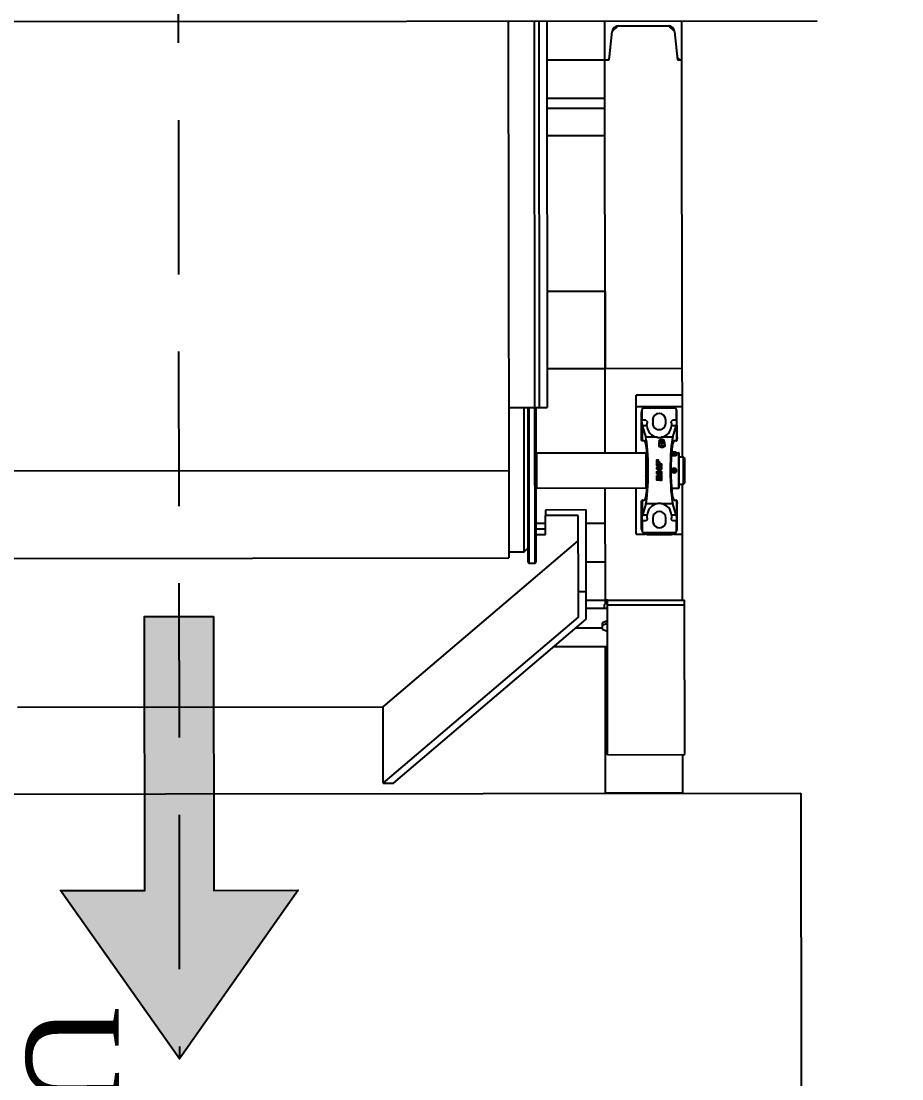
# Model space of a CAD drawing. Header units: feet. Extents: x -99009 to 3252343, y -11094690 to 9035152.
# Drawn here: x 2515382 to 2516523, y -1999809 to -1998439 of the extents above; entities that cross this region are included whole.
import ezdxf

# ---------------------------------------------------------------- set-up
doc = ezdxf.new("R2010")
doc.units = ezdxf.units.FT
doc.linetypes.add('DASHED2', pattern=[0.375, 0.25, -0.125])
for name, color, linetype in [('1', 1, 'Continuous'), ('JOB', 4, 'Continuous'), ('K-LINE', 7, 'Continuous')]:
    doc.layers.add(name, color=color, linetype=linetype)
doc.styles.add('DUTCH801', font='dutchi.ttf')

# ---------------------------------------------------------------- blocks, each defined once
blk = doc.blocks.new('furnace')
at = {"layer": 'K-LINE'}
h = blk.add_hatch(dxfattribs=at)
h.set_pattern_fill('ANGLE', color=1, scale=0.2, angle=0.3)
h.set_pattern_definition([(0.3, (-264472.5213, 32104.8309), (-0.0073146415, 1.3969808503), [1.016, -0.381]), (90.3, (-264472.5213, 32104.8309), (-1.3969808503, -0.0073146415), [1.016, -0.381])])
h.paths.add_polyline_path([(128725.9, 49405.5), (128725.9, 49296.3), (128600.7, 49296.3), (128600.7, 49206.9), (128725.9, 49206.9), (128725.9, 49097.7), (128944.2, 49251.6)])
h.paths.add_polyline_path([(128488.2, 49296.3), (128371, 49296.3), (128371, 49206.9), (128488.2, 49206.9)])
h.paths.add_polyline_path([(128600.7, 49296.3), (128488.2, 49296.3), (128488.2, 49206.9), (128600.7, 49206.9)])
at = {"layer": 'K-LINE', "color": 7, "linetype": 'Continuous', "lineweight": 25}
for p, q in [((127600.7, 50079.2), (127600.7, 48479.2)), ((127650.7, 49904.2), (127600.7, 49904.2)), ((127650.7, 49898.5), (127650.7, 49904.2)), ((128050.7, 49904.2), (127650.7, 49904.2)), ((127650.7, 49902.6), (127650.7, 49904.2)), ((128085.2, 49904.2), (128050.7, 49904.2)), ((128050.7, 49904.2), (128050.7, 49804.2)), ((128100.2, 49904.2), (128085.2, 49904.2)), ((128085.2, 49904.2), (128085.2, 49844.2)), ((128165.2, 49904.2), (128100.2, 49904.2)), ((128100.2, 49904.2), (128100.2, 49844.2)), ((128159.6, 49896.4), (128159.6, 49899.1)), ((128159.6, 49899.1), (128189.8, 49899.1)), ((128166.2, 49906.7), (128165.2, 49905.7)), ((128165.2, 49905.7), (128165.2, 49899.6)), ((128165.4, 49905.7), (128165.2, 49905.7)), ((128200.2, 49905.7), (128165.4, 49905.7)), ((128166.2, 49906.7), (128166.4, 49906.7)), ((128166.4, 49906.7), (128199.2, 49906.7)), ((128189.6, 49899.6), (128205.2, 49899.6)), ((128189.8, 49899.1), (128205.7, 49899.1)), ((128200.2, 49905.7), (128199.2, 49906.7)), ((128200.2, 49899.6), (128200.2, 49905.7)), ((128265.2, 49904.2), (128200.2, 49904.2)), ((128205.7, 49890.1), (128205.7, 49899.1)), ((128350.7, 49904.2), (128265.2, 49904.2)), ((128265.2, 49892.9), (128265.2, 49904.2)), ((128350.7, 49806.7), (128350.7, 49906.7)), ((128356.7, 49906.7), (128350.7, 49906.7)), ((128356.7, 49806.7), (128356.7, 49906.7)), ((128550.7, 49906.7), (128356.7, 49906.7)), ((128550.7, 49806.7), (128550.7, 49906.7)), ((128600.7, 49904.2), (128550.7, 49904.2)), ((128600.7, 49904.2), (128600.7, 49804.2)), ((127613.8, 49894.6), (127606.6, 49886.7)), ((127606.6, 49821.7), (127606.6, 49886.7)), ((127613.8, 49894.6), (127650.7, 49898.5)), ((127613.8, 49894.6), (127646.7, 49898.1)), ((128101.9, 49895.3), (128101.9, 49853.1)), ((128117.3, 49896.5), (128103.9, 49896.5)), ((128139.8, 49897.2), (128106.9, 49897.2)), ((128117.3, 49896.5), (128117.3, 49891.4)), ((128118.4, 49890.5), (128117.3, 49891.4)), ((128123.1, 49896.5), (128144.1, 49896.5)), ((128139.6, 49891.7), (128124.8, 49896.2)), ((128124.8, 49896.2), (128124.8, 49890.1)), ((128139.6, 49891.7), (128139.6, 49876.8)), ((128139.8, 49897.2), (128143.6, 49897.1)), ((128144.1, 49896.2), (128144.1, 49893.3)), ((128144.1, 49893.3), (128144.1, 49893.3)), ((128159.7, 49895.1), (128159.3, 49893.6)), ((128159.3, 49893.6), (128159.7, 49892.1)), ((128159.3, 49893.6), (128161, 49893.6)), ((128159.6, 49890.1), (128159.6, 49890.8)), ((128160.5, 49895.1), (128159.7, 49895.1)), ((128159.7, 49892.1), (128160.5, 49892.1)), ((128162.3, 49896.6), (128160.1, 49896.6)), ((128160.1, 49890.6), (128162.3, 49890.6)), ((128161, 49893.6), (128160.5, 49895.1)), ((128160.5, 49892.1), (128161, 49893.6)), ((128161.5, 49893.6), (128163.9, 49893.6)), ((128181.8, 49895.1), (128180.9, 49893.6)), ((128180.9, 49893.6), (128181.8, 49892.1)), ((128183.5, 49895.1), (128181.8, 49895.1)), ((128181.8, 49892.1), (128183.5, 49892.1)), ((128184.4, 49893.6), (128183.5, 49895.1)), ((128183.5, 49892.1), (128184.4, 49893.6)), ((128221.2, 49896.5), (128242.2, 49896.5)), ((128221.2, 49893.3), (128221.2, 49896.2)), ((128221.2, 49893.3), (128221.2, 49893.3)), ((128221.8, 49897.1), (128225.5, 49897.2)), ((128258.4, 49897.2), (128225.5, 49897.2)), ((128240.5, 49896.2), (128225.7, 49891.7)), ((128225.7, 49891.7), (128225.7, 49876.8)), ((128240.5, 49896.2), (128240.5, 49890.1)), ((128248, 49891.4), (128246.9, 49890.5)), ((128248, 49896.5), (128248, 49891.4)), ((128261.4, 49896.5), (128248, 49896.5)), ((128263.4, 49895.3), (128263.4, 49853.1)), ((128265.9, 49889.7), (128265.9, 49858.7)), ((128121.2, 49882.7), (128117.2, 49882.7)), ((128117.2, 49882.7), (128117.2, 49882.7)), ((128121.2, 49882.7), (128117.2, 49882.7)), ((128121.2, 49882.7), (128121.2, 49882.7)), ((128139.6, 49871.6), (128139.6, 49856.7)), ((128143, 49879.8), (128142.6, 49879.2)), ((128142.6, 49875.8), (128143, 49875.2)), ((128143.1, 49877.5), (128143.2, 49877.5)), ((128144, 49874.4), (128143.8, 49874.4)), ((128143.9, 49878.4), (128144.2, 49878.3)), ((128144.2, 49876.7), (128143.9, 49876.6)), ((128145.5, 49877.5), (128147, 49877.5)), ((128145.8, 49874.5), (128146.3, 49873.5)), ((128146.3, 49881.5), (128145.9, 49880.6)), ((128149.6, 49881.5), (128151.7, 49881.5)), ((128149.6, 49873.5), (128151.7, 49873.5)), ((128151.1, 49877.4), (128151.2, 49877.5)), ((128151.2, 49877.5), (128153.4, 49877.5)), ((128151.7, 49881.5), (128152.9, 49878.7)), ((128153.4, 49877.5), (128151.7, 49873.5)), ((128152.9, 49878.7), (128153.4, 49877.5)), ((128168.9, 49871.3), (128168.9, 49872.6)), ((128169, 49872.7), (128170.2, 49872.7)), ((128176.7, 49871.2), (128169, 49871.2)), ((128170.3, 49872.6), (128170.3, 49872)), ((128170.4, 49871.9), (128174.5, 49871.9)), ((128171.6, 49873.2), (128171.6, 49874.4)), ((128171.8, 49874.6), (128173, 49874.6)), ((128173, 49873.1), (128171.8, 49873.1)), ((128173.1, 49874.4), (128173.1, 49874.4)), ((128173.1, 49873.3), (128173.1, 49873.2)), ((128173.3, 49874.2), (128174.5, 49874.2)), ((128174.5, 49873.4), (128173.3, 49873.4)), ((128173.9, 49875.1), (128173.9, 49877.1)), ((128174, 49877.2), (128176.6, 49877.2)), ((128174.5, 49874.9), (128174.1, 49874.9)), ((128174.6, 49874.4), (128174.6, 49874.8)), ((128174.6, 49872), (128174.6, 49873.3)), ((128176.4, 49874.8), (128176.4, 49873.6)), ((128176.6, 49874.9), (128176.6, 49874.9)), ((128176.6, 49873.4), (128176.6, 49873.4)), ((128176.8, 49877), (128176.8, 49876.3)), ((128176.8, 49876.3), (128177.6, 49876.3)), ((128177.6, 49876.1), (128176.8, 49876.1)), ((128176.8, 49876.1), (128176.8, 49875.1)), ((128176.8, 49873.3), (128176.8, 49871.3)), ((128177.6, 49876.3), (128177.6, 49876.9)), ((128177.6, 49875.3), (128177.6, 49876.1)), ((128178, 49877.2), (128180.8, 49877.2)), ((128179.8, 49874.9), (128178, 49874.9)), ((128178.4, 49871.5), (128178.4, 49872.4)), ((128178.7, 49872.7), (128180.8, 49872.7)), ((128180.8, 49871.2), (128178.7, 49871.2)), ((128181.4, 49873.6), (128180.2, 49874.8)), ((128181, 49877.1), (128183.4, 49874.7)), ((128181, 49872.8), (128181.4, 49873.2)), ((128183.6, 49873.8), (128181.1, 49871.4)), ((128183.9, 49874.9), (128183.9, 49876.9)), ((128183.9, 49871.5), (128183.9, 49873.7)), ((128184.2, 49877.2), (128186.8, 49877.2)), ((128186.8, 49871.2), (128184.2, 49871.2)), ((128186.9, 49874.9), (128186.6, 49874.9)), ((128186.6, 49874.9), (128186.6, 49873.4)), ((128186.6, 49873.4), (128186.9, 49873.4)), ((128187.1, 49876.9), (128187.1, 49876.3)), ((128187.1, 49876.3), (128187.9, 49876.3)), ((128187.9, 49876.1), (128187.1, 49876.1)), ((128187.1, 49876.1), (128187.1, 49875.1)), ((128187.1, 49873.3), (128187.1, 49871.5)), ((128187.9, 49876.3), (128187.9, 49877.1)), ((128187.9, 49873.5), (128187.9, 49876.1)), ((128188, 49877.2), (128195.7, 49877.2)), ((128192.7, 49873.4), (128188, 49873.4)), ((128189, 49871.3), (128189, 49872.6)), ((128189.1, 49872.7), (128191.9, 49872.7)), ((128194.9, 49871.2), (128189.1, 49871.2)), ((128190.5, 49876.3), (128190.5, 49874.3)), ((128193.4, 49876.4), (128190.6, 49876.4)), ((128190.6, 49874.2), (128194.9, 49874.2)), ((128192, 49872.6), (128192, 49872)), ((128192.1, 49871.9), (128192.7, 49871.9)), ((128192.8, 49872), (128192.8, 49873.3)), ((128193.5, 49875), (128193.5, 49876.3)), ((128195.7, 49874.9), (128193.6, 49874.9)), ((128195, 49874.1), (128195, 49871.3)), ((128195.8, 49877.1), (128195.8, 49875)), ((128225.7, 49871.6), (128225.7, 49856.7)), ((128248.2, 49882.7), (128244.2, 49882.7)), ((128244.2, 49882.7), (128244.2, 49882.7)), ((128248.2, 49882.7), (128244.2, 49882.7)), ((128248.2, 49882.7), (128248.2, 49882.7)), ((128117.2, 49865.7), (128121.2, 49865.7)), ((128117.2, 49865.7), (128117.2, 49865.7)), ((128117.2, 49865.7), (128121.2, 49865.7)), ((128117.3, 49857), (128118.4, 49857.9)), ((128121.2, 49865.7), (128121.2, 49865.7)), ((128124.8, 49858.3), (128124.8, 49852.2)), ((128159.6, 49857.2), (128159.6, 49858.3)), ((128205.7, 49857.2), (128205.7, 49858.3)), ((128240.5, 49858.3), (128240.5, 49852.2)), ((128244.2, 49865.7), (128248.2, 49865.7)), ((128244.2, 49865.7), (128244.2, 49865.7)), ((128244.2, 49865.7), (128248.2, 49865.7)), ((128246.9, 49857.9), (128248, 49857)), ((128248.2, 49865.7), (128248.2, 49865.7)), ((128100.2, 49844.2), (128085.2, 49844.2)), ((128160.2, 49844.2), (128100.2, 49844.2)), ((128103.9, 49851.8), (128117.3, 49851.8)), ((128139.8, 49851.2), (128106.9, 49851.2)), ((128117.3, 49857), (128117.3, 49851.8)), ((128123.1, 49851.9), (128144.1, 49851.9)), ((128124.8, 49852.2), (128139.6, 49856.7)), ((128143.6, 49851.3), (128139.8, 49851.2)), ((128144.1, 49855), (128144.1, 49855)), ((128144.1, 49855), (128144.1, 49852.2)), ((128159.6, 49857.2), (128189.8, 49857.2)), ((128160.2, 49856.7), (128160.2, 49715.2)), ((128189.8, 49857.2), (128205.7, 49857.2)), ((128205.2, 49715.2), (128205.2, 49856.7)), ((128265.2, 49844.2), (128205.2, 49844.2)), ((128221.2, 49852.2), (128221.2, 49855)), ((128221.2, 49855), (128221.2, 49855)), ((128221.2, 49851.9), (128242.2, 49851.9)), ((128225.5, 49851.2), (128221.8, 49851.3)), ((128258.4, 49851.2), (128225.5, 49851.2)), ((128225.7, 49856.7), (128240.5, 49852.2)), ((128248, 49857), (128248, 49851.8)), ((128248, 49851.8), (128261.4, 49851.8)), ((128265.2, 49844.2), (128265.2, 49855.5)), ((127606.6, 49821.7), (127613.8, 49813.8)), ((127650.7, 49804.2), (127600.7, 49804.2)), ((127650.7, 49809.9), (127613.8, 49813.8)), ((127646.7, 49810.3), (127613.8, 49813.8)), ((127650.7, 49804.2), (127650.7, 49809.9)), ((127650.7, 49804.2), (127650.7, 49805.8)), ((128050.7, 49804.2), (127650.7, 49804.2)), ((127650.7, 49729.2), (127650.7, 49804.2)), ((127700.7, 49804.2), (127700.7, 49729.2)), ((127713.5, 49804.2), (127713.5, 49729.2)), ((127748.5, 49729.2), (127748.5, 49804.2)), ((127950.7, 49804.2), (127950.7, 49729.2)), ((127950.7, 49804.2), (128050.7, 49804.2)), ((128160.2, 49804.2), (128050.7, 49804.2)), ((128050.7, 49804.2), (128050.7, 49729.2)), ((128350.7, 49804.2), (128205.2, 49804.2)), ((128250.7, 49779.2), (128250.7, 49804.2)), ((128300.7, 49779.2), (128300.7, 49804.2)), ((128356.7, 49806.7), (128350.7, 49806.7)), ((128350.7, 49806.7), (128350.7, 49804.2)), ((128355.5, 49804.2), (128350.7, 49804.2)), ((128350.7, 49779.2), (128350.7, 49804.2)), ((128550.7, 49806.7), (128356.7, 49806.7)), ((128361.2, 49806.7), (128361.2, 49779.2)), ((128378.1, 49806.7), (128377.6, 49805.4)), ((128377.6, 49805.4), (128381.1, 49805.4)), ((128377.6, 49805.4), (128379.7, 49800.2)), ((128381.6, 49806.7), (128381.1, 49805.4)), ((128381.1, 49805.4), (128383.4, 49799.8)), ((128388, 49799.8), (128390.3, 49805.4)), ((128390.3, 49805.4), (128389.8, 49806.7)), ((128410.5, 49737.5), (128410.5, 49806.7)), ((128600.7, 49804.2), (128410.5, 49804.2)), ((128357.4, 49802.4), (128361.2, 49802.4)), ((128379.9, 49799.8), (128383.4, 49799.8)), ((128383.4, 49799.8), (128388, 49799.8)), ((128386.2, 49766.1), (128386.2, 49799.8)), ((128339.7, 49779.2), (128233.7, 49779.2)), ((128233.7, 49779.2), (128233.7, 49726.7)), ((128339.7, 49779.2), (128339.7, 49769.2)), ((128375.1, 49779.2), (128339.7, 49779.2)), ((128587.2, 49529.2), (128375.1, 49779.2)), ((128339.7, 49769.2), (128240.7, 49769.2)), ((128240.7, 49769.2), (128240.7, 49726.7)), ((128488.2, 49516.2), (128273.5, 49769.2)), ((128372.5, 49769.2), (128339.7, 49769.2)), ((128587.2, 49516.2), (128372.5, 49769.2)), ((127600.7, 49729.2), (128100.7, 49729.2)), ((128100.7, 49719.2), (128100.7, 49729.2)), ((128233.7, 49726.7), (128240.7, 49726.7)), ((128265.5, 49726.7), (128240.7, 49726.7)), ((128250.7, 49714.2), (128250.7, 49726.7)), ((128258.4, 49726.7), (128258.4, 49714.2)), ((128265.5, 49714.2), (128265.5, 49726.7)), ((128100.7, 49719.2), (127600.7, 49719.2)), ((128100.7, 49713.2), (127600.7, 49713.2)), ((128100.7, 49713.2), (128100.7, 49719.2)), ((128100.7, 49714.2), (128301.7, 49714.2)), ((128100.7, 49679.2), (128100.7, 49713.2)), ((128302.7, 49713.2), (128100.7, 49713.2)), ((128160.2, 49715.2), (128161.2, 49714.2)), ((128160.2, 49715.2), (128160.4, 49715.2)), ((128160.4, 49715.2), (128205.2, 49715.2)), ((128204.2, 49714.2), (128205.2, 49715.2)), ((128302.7, 49713.2), (128301.7, 49714.2)), ((128302.7, 49705.2), (128302.7, 49713.2)), ((128100.7, 49705.2), (128302.7, 49705.2)), ((128301.7, 49704.2), (128100.7, 49704.2)), ((128287.7, 49699.2), (128100.7, 49699.2)), ((128287.7, 49699.2), (128282.7, 49704.2)), ((128287.7, 49679.2), (128287.7, 49699.2)), ((128301.7, 49704.2), (128302.7, 49705.2)), ((127600.7, 49679.2), (128182.7, 49679.2)), ((128182.7, 49679.2), (128182.7, 48879.2)), ((128182.7, 49679.2), (128295.7, 49679.2)), ((128295.7, 48879.2), (128295.7, 49679.2)), ((128587.2, 49516.2), (128587.2, 49529.2)), ((128587.2, 49516.2), (128488.2, 49516.2)), ((128488.2, 49042.2), (128488.2, 49516.2))]:
    blk.add_line(p, q, dxfattribs=at)
at = {"layer": 'K-LINE'}
blk.add_lwpolyline([(128600.7, 50057), (130095, 50057), (130095, 47999.2), (128600.7, 47999.2)], close=True, dxfattribs=at)
at = {"layer": 'K-LINE', "color": 7, "linetype": 'Continuous', "lineweight": 25, "flags": 128}
for points in [[(128189.6, 49899.6), (128189.7, 49899.6), (128189.7, 49899.6), (128189.7, 49899.5), (128189.7, 49899.4), (128189.8, 49899.4), (128189.8, 49899.3), (128189.8, 49899.2), (128189.8, 49899.1)], [(128161.5, 49893.6), (128161.5, 49894.6), (128161.2, 49895.5), (128160.8, 49896.2), (128160.4, 49896.5), (128159.9, 49896.5), (128159.4, 49896.2), (128159.1, 49895.5), (128158.8, 49894.6), (128158.7, 49893.6)], [(128158.7, 49893.6), (128158.8, 49892.6), (128159.1, 49891.7), (128159.4, 49891), (128159.9, 49890.6), (128160.4, 49890.6), (128160.8, 49891), (128161.2, 49891.7), (128161.5, 49892.6), (128161.5, 49893.6)], [(128142.1, 49877.5), (128142.2, 49878.4), (128142.6, 49879.2), (128143.1, 49879.7), (128143.8, 49879.9), (128144.4, 49879.7), (128145, 49879.2), (128145.3, 49878.4), (128145.5, 49877.5)], [(128145.5, 49877.5), (128145.3, 49876.6), (128145, 49875.8), (128144.4, 49875.3), (128143.8, 49875.1), (128143.1, 49875.3), (128142.6, 49875.8), (128142.2, 49876.6), (128142.1, 49877.5)], [(128143.1, 49877.5), (128143.1, 49877.9), (128143.3, 49878.2), (128143.5, 49878.4), (128143.8, 49878.5), (128144, 49878.4), (128144.3, 49878.2), (128144.4, 49877.9), (128144.5, 49877.5)], [(128144.5, 49877.5), (128144.4, 49877.1), (128144.3, 49876.8), (128144, 49876.6), (128143.8, 49876.5), (128143.5, 49876.6), (128143.3, 49876.8), (128143.1, 49877.1), (128143.1, 49877.5)], [(128147, 49877.5), (128146.9, 49876.7), (128146.7, 49876), (128146.4, 49875.4), (128146, 49874.8), (128145.5, 49874.5), (128145, 49874.3), (128144.5, 49874.2), (128143.9, 49874.4)], [(128145.4, 49880.6), (128146.1, 49880.1), (128146.7, 49879.2), (128147, 49878.2), (128147, 49877), (128146.8, 49875.9), (128146.3, 49875), (128145.6, 49874.4), (128144.8, 49874.2), (128144, 49874.4)], [(128189.8, 49857.2), (128189.8, 49857.1), (128189.8, 49857), (128189.8, 49856.9), (128189.7, 49856.8), (128189.7, 49856.8), (128189.7, 49856.7), (128189.7, 49856.7), (128189.6, 49856.7)], [(128355.5, 49806.7), (128355.4, 49806.5), (128355.3, 49805.4)], [(128355.3, 49805.4), (128355.4, 49804.4), (128355.8, 49803.5), (128356.4, 49802.8), (128357.1, 49802.5), (128357.4, 49802.4)]]:
    blk.add_lwpolyline(points, dxfattribs=at)
at = {"layer": 'K-LINE'}
blk.add_lwpolyline([(128371, 49296.3), (128725.9, 49296.3), (128725.9, 49405.5), (128944.2, 49251.6), (128725.9, 49097.7), (128725.9, 49206.9), (128371, 49206.9), (128371, 49296.3)], dxfattribs=at)
at = {"layer": 'K-LINE', "color": 7, "linetype": 'Continuous', "lineweight": 25}
for centre, radius, start, end in [((127646.2, 49902.6), 4.5, 276, 0), ((128160.1, 49899.1), 0.5, 90, 180), ((128205.2, 49899.1), 0.5, 0, 90), ((127614.6, 49886.7), 8, 96, 180), ((128106.9, 49889.7), 7.5, 113.9554, 131.8103), ((128123.9, 49874.2), 15.9, 9.3355, 86.9287), ((128143.1, 49896.2), 1, 15.3828, 63.0739), ((128143.1, 49896.2), 1, 0, 15.3828), ((128182.7, 49893.6), 3, 0, 180), ((128182.7, 49893.6), 3, 180, 0), ((128222.2, 49896.2), 1, 116.9261, 164.6172), ((128222.2, 49896.2), 1, 164.6172, 180), ((128241.4, 49874.2), 15.9, 93.0713, 170.6645), ((128258.4, 49889.7), 7.5, 48.1897, 66.0446), ((128117.2, 49874.2), 8.52, 90, 270), ((128117.2, 49874.2), 8.5, 90, 270), ((128121.2, 49874.2), 8.52, 270, 90), ((128121.2, 49874.2), 8.5, 270, 90), ((128123.9, 49874.2), 15.9, 273.0713, 350.6645), ((128144.7, 49878.9), 1.9, 67.7665, 148.9936), ((128145, 49876.5), 2.35, 214.6829, 244.1097), ((128144.2, 49877.6), 0.929, 109.0418, 187.0621), ((128144.2, 49877.4), 0.929, 172.9379, 250.9582), ((128144.4, 49877.5), 1.1, 146.6858, 180), ((128144.4, 49877.5), 1.1, 180, 213.3142), ((128144, 49877.8), 0.595, 94.6728, 148.6176), ((128144, 49877.2), 0.595, 211.3824, 265.3272), ((128144.9, 49877.5), 1.29, 138.8237, 181.7239), ((128144.9, 49877.5), 1.29, 178.2761, 221.1763), ((128144.7, 49879.1), 1.73, 65.4055, 120.554), ((128144, 49874.4), 0.0465, 219.1055, 265.1103), ((128143.6, 49877.7), 3.37, 355.8136, 58.5695), ((128145.4, 49880.6), 0.0772, 96.7277, 129.3959), ((128145.5, 49879.7), 0.965, 65.6276, 95.512), ((128148.3, 49879), 3.2, 129.0774, 129.3857), ((128148.3, 49876), 3.2, 230.6143, 230.9226), ((128144.1, 49877.6), 3.56, 357.3134, 43.1854), ((128144.2, 49877.3), 3.39, 315.8107, 2.0469), ((128148.5, 49762.6), 114.8, 88.6709, 90.4248), ((128147.5, 49879), 3.2, 50.6143, 50.9226), ((128147.5, 49876), 3.2, 309.0774, 309.3857), ((128144.7, 49877.5), 6.47, 359.9037, 0.0963), ((128241.4, 49874.2), 15.9, 189.3355, 266.9287), ((128244.2, 49874.2), 8.52, 90, 270), ((128244.2, 49874.2), 8.5, 90, 270), ((128248.2, 49874.2), 8.52, 270, 90), ((128248.2, 49874.2), 8.5, 270, 90), ((128106.9, 49858.7), 7.5, 228.1897, 246.0446), ((128143.1, 49852.2), 1, 296.9261, 344.6172), ((128143.1, 49852.2), 1, 344.6172, 0), ((128160.1, 49857.2), 0.5, 180, 270), ((128205.2, 49857.2), 0.5, 270, 0), ((128222.2, 49852.2), 1, 180, 195.3828), ((128222.2, 49852.2), 1, 195.3828, 243.0739), ((128258.4, 49858.7), 7.5, 293.9554, 311.8103), ((127614.6, 49821.7), 8, 180, 264), ((127646.2, 49805.8), 4.5, 0, 84)]:
    blk.add_arc(centre, radius, start, end, dxfattribs=at)
for centre, major_axis, start_param, end_param in [((128117.3, 49895.9), (-8, 0), 3.498272, 3.89277), ((128182.7, 49893.5), (-45.9, 0), 0.35668, 2.784913), ((128182.7, 49893.5), (-38.5, 0), 0.03892, 1.570796), ((128182.7, 49893.5), (-38.5, 0), 1.570796, 3.102672), ((128248, 49895.9), (-8, 0), 5.532008, 5.926506), ((128182.7, 49854.9), (-45.9, 0), 3.498272, 5.926506), ((128182.7, 49854.9), (-38.5, 0), 4.712389, 6.244265), ((128182.7, 49854.9), (-38.5, 0), 3.180513, 4.712389), ((128117.3, 49852.5), (-8, 0), 2.390415, 2.784913), ((128248, 49852.5), (-8, 0), 0.35668, 0.751178)]:
    blk.add_ellipse(centre, major_axis=major_axis, ratio=0.110931, start_param=start_param, end_param=end_param, dxfattribs=at)
for points, knots in [([(128160.2, 49899.6), (128160.2, 49899.6), (128160.2, 49899.6), (128161.1, 49899.6), (128162.8, 49899.6), (128165.4, 49899.6), (128168.6, 49899.6), (128172.4, 49899.6), (128176.5, 49899.6), (128180.9, 49899.6), (128185.3, 49899.6), (128188.2, 49899.6), (128189.6, 49899.6)], [0, 0, 0, 0, 0.0625151, 0.1666801, 0.2708451, 0.3750101, 0.479175, 0.58334, 0.687505, 0.79167, 0.895835, 1, 1, 1, 1]), ([(128100.2, 49892.9), (128100.3, 49893.3), (128100.8, 49894.1), (128101.5, 49894.9), (128101.9, 49895.3)], [0, 0, 0, 0, 0.447742, 1, 1, 1, 1]), ([(128106.9, 49897.2), (128106.9, 49897.2), (128106.8, 49897.2), (128106.7, 49897.2), (128106.4, 49897.2), (128106, 49897.1), (128105.7, 49897.1), (128105.2, 49897), (128104.8, 49896.9), (128104.3, 49896.7), (128104, 49896.6), (128103.9, 49896.5)], [0, 0, 0, 0, 0.0052174, 0.0110983, 0.0265204, 0.0770522, 0.156855, 0.2667211, 0.4598143, 0.7049683, 1, 1, 1, 1]), ([(128117.3, 49896.5), (128117.8, 49896.5), (128118.9, 49896.5), (128120.5, 49896.5), (128121.9, 49896.5), (128122.7, 49896.5), (128123.1, 49896.5)], [0, 0, 0, 0, 0.24733, 0.499957, 0.752606, 1, 1, 1, 1]), ([(128121.1, 49889.9), (128120.8, 49889.8), (128120.4, 49889.8), (128119.7, 49889.9), (128119, 49890.1), (128118.6, 49890.4), (128118.4, 49890.5)], [0, 0, 0, 0, 0.250238, 0.500049, 0.750756, 1, 1, 1, 1]), ([(128121.1, 49889.9), (128121.9, 49890), (128123.5, 49890.2), (128124.3, 49890.1), (128124.8, 49890.1)], [0, 0, 0, 0, 0.5000202, 1, 1, 1, 1]), ([(128162.3, 49896.6), (128162.3, 49896.6), (128162.5, 49896.7), (128162.9, 49896.4), (128163.4, 49895.8), (128163.8, 49894.8), (128163.9, 49894), (128163.9, 49893.6)], [0, 0, 0, 0, 0.000108, 0.250113, 0.500025, 0.749972, 1, 1, 1, 1]), ([(128163.9, 49893.6), (128163.9, 49893.2), (128163.8, 49892.4), (128163.4, 49891.4), (128162.9, 49890.7), (128162.5, 49890.6), (128162.3, 49890.6)], [0, 0, 0, 0, 0.250093, 0.500198, 0.750267, 1, 1, 1, 1]), ([(128240.5, 49890.1), (128241, 49890.1), (128241.8, 49890.2), (128243.4, 49890), (128244.3, 49889.9)], [0, 0, 0, 0, 0.500132, 1, 1, 1, 1]), ([(128242.2, 49896.5), (128242.6, 49896.5), (128243.4, 49896.5), (128244.8, 49896.5), (128246.4, 49896.5), (128247.5, 49896.5), (128248, 49896.5)], [0, 0, 0, 0, 0.247394, 0.500043, 0.75267, 1, 1, 1, 1]), ([(128246.9, 49890.5), (128246.7, 49890.4), (128246.3, 49890.1), (128245.6, 49889.9), (128244.9, 49889.8), (128244.5, 49889.8), (128244.3, 49889.9)], [0, 0, 0, 0, 0.250339, 0.500211, 0.750488, 1, 1, 1, 1]), ([(128261.4, 49896.5), (128261.3, 49896.6), (128261, 49896.7), (128260.5, 49896.9), (128260.1, 49897), (128259.6, 49897.1), (128259.3, 49897.1), (128258.9, 49897.2), (128258.7, 49897.2), (128258.5, 49897.2), (128258.4, 49897.2), (128258.4, 49897.2)], [0, 0, 0, 0, 0.295032, 0.540186, 0.733279, 0.843145, 0.922948, 0.97348, 0.988902, 0.994783, 1, 1, 1, 1]), ([(128263.4, 49895.3), (128263.8, 49894.9), (128264.6, 49894.1), (128265.6, 49892.2), (128265.8, 49890.7), (128265.9, 49889.7)], [0, 0, 0, 0, 0.249617, 0.500398, 1, 1, 1, 1]), ([(128139.6, 49871.6), (128139.7, 49872), (128139.8, 49872.9), (128139.9, 49874.2), (128139.8, 49875.5), (128139.7, 49876.4), (128139.6, 49876.8)], [0, 0, 0, 0, 0.250311, 0.500349, 0.750582, 1, 1, 1, 1]), ([(128145.9, 49880.6), (128145.6, 49880.7), (128145.2, 49880.8), (128144.7, 49880.8), (128144.5, 49880.7)], [0, 0, 0, 0, 0.65087, 1, 1, 1, 1]), ([(128144.5, 49874.2), (128144.5, 49874.2), (128144.8, 49874.1), (128145.5, 49874.3), (128146.2, 49874.5), (128146.5, 49874.9), (128146.7, 49875)], [0, 0, 0, 0, 0.007438, 0.407014, 0.779099, 1, 1, 1, 1]), ([(128146.7, 49880), (128146.5, 49880.1), (128146.3, 49880.3), (128146, 49880.5), (128145.9, 49880.6)], [0, 0, 0, 0, 0.477591, 1, 1, 1, 1]), ([(128149.5, 49881.5), (128148.9, 49881.5), (128147.6, 49881.5), (128146.8, 49881.5), (128146.3, 49881.5)], [0, 0, 0, 0, 0.5, 1, 1, 1, 1]), ([(128146.3, 49881.5), (128146.3, 49881.5), (128146.3, 49881.5), (128146.3, 49881.5), (128146.3, 49881.5), (128146.3, 49881.5)], [0, 0, 0, 0, 0.500618, 0.750772, 1, 1, 1, 1]), ([(128146.3, 49881.5), (128146.3, 49881.5), (128146.3, 49881.5), (128146.3, 49881.5), (128146.3, 49881.5), (128146.3, 49881.5)], [0, 0, 0, 0, 0.249454, 0.49964, 1, 1, 1, 1]), ([(128146.3, 49873.5), (128146.8, 49873.5), (128147.6, 49873.5), (128148.9, 49873.5), (128149.5, 49873.5)], [0, 0, 0, 0, 0.5, 1, 1, 1, 1]), ([(128146.3, 49873.5), (128146.3, 49873.5), (128146.3, 49873.5), (128146.3, 49873.5), (128146.3, 49873.5), (128146.3, 49873.5)], [0, 0, 0, 0, 0.2501315, 0.5001541, 1, 1, 1, 1]), ([(128146.3, 49873.5), (128146.3, 49873.5), (128146.3, 49873.5), (128146.3, 49873.5), (128146.3, 49873.5), (128146.3, 49873.5)], [0, 0, 0, 0, 0.5005255, 0.7509965, 1, 1, 1, 1]), ([(128149.5, 49881.5), (128149.6, 49881.5), (128149.6, 49881.5), (128149.6, 49881.5), (128149.6, 49881.5), (128149.6, 49881.5)], [0, 0, 0, 0, 0.500393, 0.750034, 1, 1, 1, 1]), ([(128149.6, 49873.5), (128149.6, 49873.5), (128149.6, 49873.5), (128149.6, 49873.5), (128149.6, 49873.5), (128149.5, 49873.5)], [0, 0, 0, 0, 0.249448, 0.498992, 1, 1, 1, 1]), ([(128151.2, 49877.5), (128150.8, 49878.2), (128150.1, 49879.5), (128149.7, 49880.8), (128149.6, 49881.5)], [0, 0, 0, 0, 0.499953, 1, 1, 1, 1]), ([(128149.6, 49881.5), (128149.6, 49881.5), (128149.6, 49881.5), (128149.6, 49881.5), (128149.6, 49881.5), (128149.6, 49881.5)], [0, 0, 0, 0, 0.250131, 0.500154, 1, 1, 1, 1]), ([(128149.6, 49873.5), (128149.7, 49874.2), (128150.1, 49875.5), (128150.8, 49876.8), (128151.1, 49877.4)], [0, 0, 0, 0, 0.500077, 1, 1, 1, 1]), ([(128149.6, 49873.5), (128149.6, 49873.5), (128149.6, 49873.5), (128149.6, 49873.5), (128149.6, 49873.5), (128149.6, 49873.5)], [0, 0, 0, 0, 0.5006178, 0.7507719, 1, 1, 1, 1]), ([(128151.2, 49877.5), (128151.2, 49877.5), (128151.2, 49877.5), (128151.2, 49877.5), (128151.2, 49877.5), (128151.2, 49877.5)], [0, 0, 0, 0, 0.500618, 0.750772, 1, 1, 1, 1]), ([(128151.2, 49877.5), (128151.2, 49877.5), (128151.2, 49877.5), (128151.2, 49877.5), (128151.2, 49877.5), (128151.2, 49877.5)], [0, 0, 0, 0, 0.250131, 0.500154, 1, 1, 1, 1]), ([(128168.9, 49872.6), (128168.9, 49872.6), (128168.9, 49872.6), (128169, 49872.6), (128169, 49872.7), (128169, 49872.7), (128169, 49872.7), (128169, 49872.7), (128169, 49872.7)], [0, 0, 0, 0, 0.125377, 0.250551, 0.376027, 0.50122, 0.750772, 1, 1, 1, 1]), ([(128169, 49871.2), (128169, 49871.2), (128169, 49871.2), (128169, 49871.2), (128169, 49871.2), (128169, 49871.3), (128168.9, 49871.3), (128168.9, 49871.3), (128168.9, 49871.3)], [0, 0, 0, 0, 0.24948, 0.498985, 0.624554, 0.749698, 0.875157, 1, 1, 1, 1]), ([(128170.2, 49872.7), (128170.2, 49872.7), (128170.2, 49872.7), (128170.3, 49872.7), (128170.3, 49872.7), (128170.3, 49872.6), (128170.3, 49872.6), (128170.3, 49872.6), (128170.3, 49872.6)], [0, 0, 0, 0, 0.249468, 0.498973, 0.624536, 0.749697, 0.875129, 1, 1, 1, 1]), ([(128170.4, 49871.9), (128170.4, 49871.9), (128170.3, 49872), (128170.3, 49872), (128170.3, 49872), (128170.3, 49872), (128170.3, 49872), (128170.3, 49872), (128170.3, 49872)], [0, 0, 0, 0, 0.249472, 0.498977, 0.624541, 0.749696, 0.875123, 1, 1, 1, 1]), ([(128171.6, 49874.4), (128171.6, 49874.4), (128171.6, 49874.4), (128171.7, 49874.5), (128171.7, 49874.5), (128171.7, 49874.6), (128171.8, 49874.6), (128171.8, 49874.6)], [0, 0, 0, 0, 0.125539, 0.250884, 0.500638, 0.750509, 1, 1, 1, 1]), ([(128171.8, 49873.1), (128171.8, 49873.1), (128171.7, 49873.1), (128171.7, 49873.1), (128171.7, 49873.2), (128171.6, 49873.2), (128171.6, 49873.2), (128171.6, 49873.2)], [0, 0, 0, 0, 0.249763, 0.499579, 0.749382, 0.874939, 1, 1, 1, 1]), ([(128173, 49874.6), (128173, 49874.6), (128173, 49874.6), (128173.1, 49874.5), (128173.1, 49874.5), (128173.1, 49874.4), (128173.1, 49874.4), (128173.1, 49874.4)], [0, 0, 0, 0, 0.249751, 0.499566, 0.749383, 0.874908, 1, 1, 1, 1]), ([(128173.1, 49873.2), (128173.1, 49873.2), (128173.1, 49873.2), (128173.1, 49873.2), (128173.1, 49873.1), (128173, 49873.1), (128173, 49873.1), (128173, 49873.1)], [0, 0, 0, 0, 0.12554, 0.250891, 0.500658, 0.750526, 1, 1, 1, 1]), ([(128173.3, 49874.2), (128173.3, 49874.2), (128173.2, 49874.2), (128173.2, 49874.2), (128173.2, 49874.3), (128173.1, 49874.3), (128173.1, 49874.3), (128173.1, 49874.4)], [0, 0, 0, 0, 0.249755, 0.499569, 0.749379, 0.8749, 1, 1, 1, 1]), ([(128173.1, 49873.3), (128173.1, 49873.3), (128173.1, 49873.3), (128173.2, 49873.4), (128173.2, 49873.4), (128173.2, 49873.4), (128173.3, 49873.4), (128173.3, 49873.4)], [0, 0, 0, 0, 0.125542, 0.25089, 0.500657, 0.750524, 1, 1, 1, 1]), ([(128173.9, 49877.1), (128173.9, 49877.1), (128173.9, 49877.1), (128173.9, 49877.1), (128173.9, 49877.2), (128173.9, 49877.2), (128174, 49877.2), (128174, 49877.2)], [0, 0, 0, 0, 0.125541, 0.250894, 0.500668, 0.750538, 1, 1, 1, 1]), ([(128174.1, 49874.9), (128174, 49874.9), (128174, 49875), (128173.9, 49875), (128173.9, 49875), (128173.9, 49875.1), (128173.9, 49875.1), (128173.9, 49875.1)], [0, 0, 0, 0, 0.249741, 0.499554, 0.749382, 0.87489, 1, 1, 1, 1]), ([(128174.5, 49874.9), (128174.6, 49874.9), (128174.6, 49874.9), (128174.6, 49874.9), (128174.6, 49874.9), (128174.6, 49874.9), (128174.6, 49874.9), (128174.6, 49874.8)], [0, 0, 0, 0, 0.249743, 0.499555, 0.749378, 0.874873, 1, 1, 1, 1]), ([(128174.6, 49874.4), (128174.6, 49874.3), (128174.6, 49874.3), (128174.6, 49874.3), (128174.6, 49874.2), (128174.5, 49874.2), (128174.5, 49874.2), (128174.5, 49874.2)], [0, 0, 0, 0, 0.125543, 0.250895, 0.500675, 0.750538, 1, 1, 1, 1]), ([(128174.5, 49873.4), (128174.5, 49873.4), (128174.5, 49873.4), (128174.6, 49873.4), (128174.6, 49873.4), (128174.6, 49873.3), (128174.6, 49873.3), (128174.6, 49873.3)], [0, 0, 0, 0, 0.249744, 0.499556, 0.749378, 0.874874, 1, 1, 1, 1]), ([(128174.6, 49872), (128174.6, 49872), (128174.6, 49872), (128174.6, 49872), (128174.6, 49872), (128174.6, 49872), (128174.6, 49871.9), (128174.5, 49871.9)], [0, 0, 0, 0, 0.1255434, 0.2508954, 0.5006749, 0.7505391, 1, 1, 1, 1]), ([(128176.4, 49874.8), (128176.4, 49874.8), (128176.4, 49874.8), (128176.5, 49874.9), (128176.5, 49874.9), (128176.6, 49874.9), (128176.6, 49874.9)], [0, 0, 0, 0, 0.24998, 0.500079, 0.75025, 1, 1, 1, 1]), ([(128176.6, 49873.4), (128176.6, 49873.4), (128176.5, 49873.5), (128176.5, 49873.5), (128176.4, 49873.5), (128176.4, 49873.6), (128176.4, 49873.6)], [0, 0, 0, 0, 0.250038, 0.500158, 0.750306, 1, 1, 1, 1]), ([(128176.6, 49877.2), (128176.7, 49877.2), (128176.7, 49877.2), (128176.8, 49877.1), (128176.8, 49877.1), (128176.8, 49877), (128176.8, 49877)], [0, 0, 0, 0, 0.250028, 0.500148, 0.750304, 1, 1, 1, 1]), ([(128176.8, 49875.1), (128176.8, 49875.1), (128176.8, 49875), (128176.8, 49875), (128176.7, 49875), (128176.7, 49874.9), (128176.6, 49874.9)], [0, 0, 0, 0, 0.249975, 0.500077, 0.750253, 1, 1, 1, 1]), ([(128176.6, 49873.4), (128176.7, 49873.4), (128176.7, 49873.4), (128176.8, 49873.4), (128176.8, 49873.3), (128176.8, 49873.3), (128176.8, 49873.3)], [0, 0, 0, 0, 0.250028, 0.500148, 0.750304, 1, 1, 1, 1]), ([(128176.8, 49871.3), (128176.8, 49871.3), (128176.8, 49871.3), (128176.8, 49871.2), (128176.7, 49871.2), (128176.7, 49871.2), (128176.7, 49871.2)], [0, 0, 0, 0, 0.249975, 0.500078, 0.750253, 1, 1, 1, 1]), ([(128177.6, 49876.9), (128177.7, 49876.9), (128177.7, 49877), (128177.7, 49877.1), (128177.8, 49877.2), (128177.9, 49877.2), (128178, 49877.2)], [0, 0, 0, 0, 0.249983, 0.500088, 0.750262, 1, 1, 1, 1]), ([(128178, 49874.9), (128177.9, 49874.9), (128177.8, 49875), (128177.7, 49875), (128177.7, 49875.1), (128177.7, 49875.2), (128177.6, 49875.3)], [0, 0, 0, 0, 0.250019, 0.500136, 0.750296, 1, 1, 1, 1]), ([(128178.4, 49872.4), (128178.4, 49872.4), (128178.4, 49872.5), (128178.5, 49872.6), (128178.6, 49872.7), (128178.7, 49872.7), (128178.7, 49872.7)], [0, 0, 0, 0, 0.249988, 0.500095, 0.750267, 1, 1, 1, 1]), ([(128178.7, 49871.2), (128178.7, 49871.2), (128178.6, 49871.2), (128178.5, 49871.3), (128178.4, 49871.4), (128178.4, 49871.5), (128178.4, 49871.5)], [0, 0, 0, 0, 0.2500136, 0.5001289, 0.7502914, 1, 1, 1, 1]), ([(128179.8, 49874.9), (128179.9, 49874.9), (128180, 49874.9), (128180.2, 49874.8), (128180.2, 49874.8)], [0, 0, 0, 0, 0.500109, 1, 1, 1, 1]), ([(128180.8, 49877.2), (128180.8, 49877.2), (128180.9, 49877.2), (128180.9, 49877.1), (128181, 49877.1)], [0, 0, 0, 0, 0.5001105, 1, 1, 1, 1]), ([(128181, 49872.8), (128180.9, 49872.8), (128180.9, 49872.7), (128180.8, 49872.7), (128180.8, 49872.7)], [0, 0, 0, 0, 0.5001061, 1, 1, 1, 1]), ([(128181.1, 49871.4), (128181.1, 49871.3), (128181, 49871.2), (128180.8, 49871.2), (128180.8, 49871.2)], [0, 0, 0, 0, 0.500109, 1, 1, 1, 1]), ([(128181.4, 49873.6), (128181.4, 49873.6), (128181.4, 49873.5), (128181.5, 49873.4), (128181.4, 49873.3), (128181.4, 49873.2), (128181.4, 49873.2)], [0, 0, 0, 0, 0.25001, 0.50012, 0.750279, 1, 1, 1, 1]), ([(128183.9, 49874.9), (128183.9, 49874.8), (128183.9, 49874.8), (128183.9, 49874.7), (128183.8, 49874.6), (128183.8, 49874.6), (128183.7, 49874.6), (128183.6, 49874.6), (128183.5, 49874.6), (128183.4, 49874.6), (128183.4, 49874.7)], [0, 0, 0, 0, 0.125064, 0.250076, 0.37505, 0.500006, 0.624963, 0.749942, 0.87496, 1, 1, 1, 1]), ([(128183.6, 49873.8), (128183.6, 49873.9), (128183.7, 49873.9), (128183.7, 49873.9), (128183.8, 49873.9), (128183.8, 49873.9), (128183.9, 49873.9), (128183.9, 49873.8), (128183.9, 49873.8), (128183.9, 49873.7), (128183.9, 49873.7)], [0, 0, 0, 0, 0.1250644, 0.2500764, 0.3750513, 0.5000074, 0.6249649, 0.7499438, 0.8749619, 1, 1, 1, 1]), ([(128183.9, 49876.9), (128183.9, 49876.9), (128184, 49877), (128184, 49877.1), (128184.1, 49877.2), (128184.2, 49877.2), (128184.2, 49877.2)], [0, 0, 0, 0, 0.25, 0.500111, 0.750278, 1, 1, 1, 1]), ([(128184.2, 49871.2), (128184.2, 49871.2), (128184.1, 49871.2), (128184, 49871.3), (128184, 49871.4), (128183.9, 49871.5), (128183.9, 49871.5)], [0, 0, 0, 0, 0.250003, 0.500115, 0.750281, 1, 1, 1, 1]), ([(128186.8, 49877.2), (128186.8, 49877.2), (128186.9, 49877.2), (128187, 49877.1), (128187.1, 49877), (128187.1, 49876.9), (128187.1, 49876.9)], [0, 0, 0, 0, 0.250015, 0.50013, 0.750292, 1, 1, 1, 1]), ([(128187.1, 49871.5), (128187.1, 49871.5), (128187.1, 49871.4), (128187, 49871.3), (128186.9, 49871.2), (128186.8, 49871.2), (128186.8, 49871.2)], [0, 0, 0, 0, 0.249987, 0.500094, 0.750266, 1, 1, 1, 1]), ([(128187.1, 49875.1), (128187.1, 49875.1), (128187.1, 49875.1), (128187, 49875), (128187, 49875), (128186.9, 49874.9), (128186.9, 49874.9)], [0, 0, 0, 0, 0.249987, 0.500093, 0.750266, 1, 1, 1, 1]), ([(128186.9, 49873.4), (128186.9, 49873.4), (128187, 49873.4), (128187, 49873.4), (128187.1, 49873.3), (128187.1, 49873.3), (128187.1, 49873.3)], [0, 0, 0, 0, 0.250015, 0.500131, 0.750293, 1, 1, 1, 1]), ([(128187.9, 49877.1), (128187.9, 49877.1), (128187.9, 49877.1), (128188, 49877.2), (128188, 49877.2), (128188, 49877.2), (128188, 49877.2)], [0, 0, 0, 0, 0.2499804, 0.5000843, 0.7502584, 1, 1, 1, 1]), ([(128188, 49873.4), (128188, 49873.4), (128188, 49873.5), (128188, 49873.5), (128187.9, 49873.5), (128187.9, 49873.5), (128187.9, 49873.5)], [0, 0, 0, 0, 0.250023, 0.500141, 0.750299, 1, 1, 1, 1]), ([(128189, 49872.6), (128189, 49872.6), (128189.1, 49872.6), (128189.1, 49872.7), (128189.1, 49872.7), (128189.1, 49872.7), (128189.1, 49872.7)], [0, 0, 0, 0, 0.24997, 0.500071, 0.750248, 1, 1, 1, 1]), ([(128189.1, 49871.2), (128189.1, 49871.2), (128189.1, 49871.2), (128189.1, 49871.2), (128189.1, 49871.3), (128189, 49871.3), (128189, 49871.3)], [0, 0, 0, 0, 0.250033, 0.500154, 0.750308, 1, 1, 1, 1]), ([(128190.5, 49876.3), (128190.5, 49876.4), (128190.5, 49876.4), (128190.6, 49876.4), (128190.6, 49876.4), (128190.6, 49876.4), (128190.6, 49876.4), (128190.6, 49876.4)], [0, 0, 0, 0, 0.125543, 0.250896, 0.500676, 0.75054, 1, 1, 1, 1]), ([(128190.6, 49874.2), (128190.6, 49874.2), (128190.6, 49874.2), (128190.6, 49874.2), (128190.6, 49874.3), (128190.5, 49874.3), (128190.5, 49874.3)], [0, 0, 0, 0, 0.250057, 0.500185, 0.750324, 1, 1, 1, 1]), ([(128191.9, 49872.7), (128192, 49872.7), (128192, 49872.7), (128192, 49872.7), (128192, 49872.6), (128192, 49872.6), (128192, 49872.6), (128192, 49872.6)], [0, 0, 0, 0, 0.249747, 0.499561, 0.749382, 0.874903, 1, 1, 1, 1]), ([(128192.1, 49871.9), (128192.1, 49871.9), (128192.1, 49872), (128192.1, 49872), (128192.1, 49872), (128192, 49872), (128192, 49872), (128192, 49872)], [0, 0, 0, 0, 0.249756, 0.49957, 0.749379, 0.874899, 1, 1, 1, 1]), ([(128192.7, 49873.4), (128192.7, 49873.4), (128192.7, 49873.4), (128192.8, 49873.4), (128192.8, 49873.4), (128192.8, 49873.4), (128192.8, 49873.4), (128192.8, 49873.3)], [0, 0, 0, 0, 0.249761, 0.499577, 0.74938, 0.874914, 1, 1, 1, 1]), ([(128192.8, 49872), (128192.8, 49872), (128192.8, 49872), (128192.8, 49872), (128192.8, 49872), (128192.7, 49872), (128192.7, 49871.9), (128192.7, 49871.9)], [0, 0, 0, 0, 0.125542, 0.250887, 0.500648, 0.750515, 1, 1, 1, 1]), ([(128193.4, 49876.4), (128193.5, 49876.4), (128193.5, 49876.4), (128193.5, 49876.4), (128193.5, 49876.4), (128193.5, 49876.4), (128193.5, 49876.4), (128193.5, 49876.3)], [0, 0, 0, 0, 0.249769, 0.499586, 0.74938, 0.874931, 1, 1, 1, 1]), ([(128193.6, 49874.9), (128193.6, 49874.9), (128193.6, 49874.9), (128193.6, 49875), (128193.6, 49875), (128193.5, 49875), (128193.5, 49875), (128193.5, 49875)], [0, 0, 0, 0, 0.249765, 0.499581, 0.749383, 0.874938, 1, 1, 1, 1]), ([(128194.9, 49874.2), (128195, 49874.2), (128195, 49874.2), (128195, 49874.2), (128195, 49874.2), (128195, 49874.1), (128195, 49874.1), (128195, 49874.1), (128195, 49874.1)], [0, 0, 0, 0, 0.249466, 0.498971, 0.624534, 0.749697, 0.875127, 1, 1, 1, 1]), ([(128195, 49871.3), (128195, 49871.3), (128195, 49871.3), (128195, 49871.3), (128195, 49871.2), (128195, 49871.2), (128195, 49871.2), (128195, 49871.2), (128194.9, 49871.2)], [0, 0, 0, 0, 0.12538, 0.250562, 0.3760538, 0.5012415, 0.7507977, 1, 1, 1, 1]), ([(128195.7, 49877.2), (128195.7, 49877.2), (128195.7, 49877.2), (128195.8, 49877.2), (128195.8, 49877.1), (128195.8, 49877.1), (128195.8, 49877.1), (128195.8, 49877.1), (128195.8, 49877.1)], [0, 0, 0, 0, 0.249474, 0.498979, 0.624546, 0.749697, 0.875144, 1, 1, 1, 1]), ([(128195.8, 49875), (128195.8, 49875), (128195.8, 49875), (128195.8, 49875), (128195.8, 49875), (128195.8, 49875), (128195.7, 49874.9), (128195.7, 49874.9), (128195.7, 49874.9)], [0, 0, 0, 0, 0.125378, 0.250556, 0.376039, 0.50123, 0.750784, 1, 1, 1, 1]), ([(128225.7, 49876.8), (128225.6, 49876.4), (128225.5, 49875.5), (128225.4, 49874.2), (128225.5, 49872.9), (128225.6, 49872), (128225.7, 49871.6)], [0, 0, 0, 0, 0.250311, 0.500349, 0.750582, 1, 1, 1, 1]), ([(128118.4, 49857.9), (128118.6, 49858), (128119, 49858.3), (128119.7, 49858.5), (128120.4, 49858.6), (128120.8, 49858.5), (128121.1, 49858.5)], [0, 0, 0, 0, 0.250339, 0.500211, 0.750488, 1, 1, 1, 1]), ([(128124.8, 49858.3), (128124.3, 49858.3), (128123.5, 49858.2), (128121.9, 49858.4), (128121.1, 49858.5)], [0, 0, 0, 0, 0.5001319, 1, 1, 1, 1]), ([(128244.3, 49858.5), (128243.4, 49858.4), (128241.8, 49858.2), (128241, 49858.3), (128240.5, 49858.3)], [0, 0, 0, 0, 0.5000202, 1, 1, 1, 1]), ([(128244.3, 49858.5), (128244.5, 49858.5), (128244.9, 49858.6), (128245.6, 49858.5), (128246.3, 49858.3), (128246.7, 49858), (128246.9, 49857.9)], [0, 0, 0, 0, 0.250238, 0.500049, 0.750756, 1, 1, 1, 1]), ([(128265.9, 49858.7), (128265.8, 49857.7), (128265.6, 49856.2), (128264.6, 49854.3), (128263.8, 49853.5), (128263.4, 49853.1)], [0, 0, 0, 0, 0.499602, 0.750383, 1, 1, 1, 1]), ([(128101.9, 49853.1), (128101.5, 49853.5), (128100.8, 49854.2), (128100.3, 49855.1), (128100.2, 49855.5)], [0, 0, 0, 0, 0.552258, 1, 1, 1, 1]), ([(128103.9, 49851.8), (128104, 49851.8), (128104.3, 49851.7), (128104.8, 49851.5), (128105.2, 49851.4), (128105.7, 49851.3), (128106, 49851.2), (128106.4, 49851.2), (128106.7, 49851.2), (128106.8, 49851.2), (128106.9, 49851.2), (128106.9, 49851.2)], [0, 0, 0, 0, 0.295032, 0.540186, 0.733279, 0.843145, 0.922948, 0.97348, 0.988902, 0.994783, 1, 1, 1, 1]), ([(128123.1, 49851.9), (128122.7, 49851.9), (128121.9, 49851.9), (128120.5, 49851.9), (128118.9, 49851.8), (128117.8, 49851.8), (128117.3, 49851.8)], [0, 0, 0, 0, 0.2473935, 0.5000434, 0.7526702, 1, 1, 1, 1]), ([(128160.2, 49856.7), (128160.2, 49856.7), (128160.2, 49856.7), (128161.1, 49856.7), (128162.8, 49856.7), (128165.4, 49856.7), (128168.6, 49856.7), (128172.4, 49856.7), (128176.5, 49856.7), (128180.9, 49856.7), (128185.3, 49856.7), (128188.2, 49856.7), (128189.6, 49856.7)], [0, 0, 0, 0, 0.062515, 0.16668, 0.270845, 0.37501, 0.479175, 0.58334, 0.687505, 0.79167, 0.895835, 1, 1, 1, 1]), ([(128189.6, 49856.7), (128191, 49856.7), (128193.8, 49856.7), (128197.4, 49856.7), (128200.5, 49856.7), (128202.9, 49856.7), (128204.5, 49856.7), (128205.2, 49856.7), (128205.1, 49856.7), (128205.1, 49856.7)], [0, 0, 0, 0, 0.1562538, 0.3125075, 0.4687613, 0.6250151, 0.7812688, 0.9375226, 1, 1, 1, 1]), ([(128248, 49851.8), (128247.5, 49851.8), (128246.4, 49851.8), (128244.8, 49851.9), (128243.4, 49851.9), (128242.6, 49851.9), (128242.2, 49851.9)], [0, 0, 0, 0, 0.24733, 0.499957, 0.752606, 1, 1, 1, 1]), ([(128258.4, 49851.2), (128258.4, 49851.2), (128258.5, 49851.2), (128258.7, 49851.2), (128258.9, 49851.2), (128259.3, 49851.2), (128259.6, 49851.3), (128260.1, 49851.4), (128260.5, 49851.5), (128261, 49851.7), (128261.3, 49851.8), (128261.4, 49851.8)], [0, 0, 0, 0, 0.0052174, 0.0110983, 0.0265204, 0.0770522, 0.156855, 0.2667211, 0.4598143, 0.7049683, 1, 1, 1, 1])]:
    blk.add_open_spline(points, degree=3, knots=knots, dxfattribs=at)
at = {"layer": 'K-LINE', "color": 4, "insert": (129419.1, 49112.2), "char_height": 120, "attachment_point": 5, "style": 'DUTCH801'}
blk.add_mtext('UNLOADING', dxfattribs=at)

msp = doc.modelspace()

# ---------------------------------------------------------------- linework, layer by layer
at = {"layer": '1'}
msp.add_arc((2520410.24778, -1978395.99612), 100000, 84.1346387202, 194.3871675539, dxfattribs=at)
at = {"layer": 'JOB', "color": 30, "linetype": 'DASHED2', "ltscale": 800, "true_color": 0xf26722}
msp.add_line((2515578.00991, -1991966.91229), (2515586.88423, -1999783.16941), dxfattribs=at)

# ---------------------------------------------------------------- block references
at = {"layer": 'JOB', "rotation": 270.0650517140735}
msp.add_blockref('furnace', (2466188.9242, -1870894.97808), dxfattribs=at)

doc.saveas('drawing.dxf')
